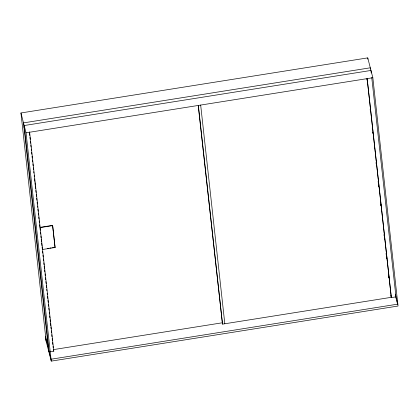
<?xml version="1.0" encoding="UTF-8"?>
<svg xmlns="http://www.w3.org/2000/svg" width="419" height="419" viewBox="0 0 419 419"><rect width="100%" height="100%" fill="white"/><g stroke="black" fill="none" stroke-linecap="round" stroke-linejoin="round"><path stroke-width="0.63" d="M46.158 341.276L20.95 112.968L367.746 57.88L372.842 77.725L398.05 306.032L51.254 361.12L45.823 339.956L45.399 336.148L48.29 347.393M20.95 112.968L26.046 132.807L372.842 77.725M39.894 227.376L52.611 225.359L55.093 247.503L42.382 249.52L42.094 246.948M39.962 227.643L52.679 225.621M42.314 249.258L42.843 249.174M47.289 248.467L48.578 248.263M49.866 248.058L51.16 247.854M52.448 247.65L55.025 247.236L55.093 247.503M222.28 322.792L53.391 349.619L53.8 351.206L50.332 351.756M198.229 105.667L222.505 324.133L391.278 297.328L367.128 78.615M390.807 295.474L391.346 297.59L395.971 296.856L371.747 77.499M395.295 294.211L397.841 304.131L51.045 359.219L48.499 349.294L23.495 122.887L370.291 67.805L370.433 69.072M395.819 297.354L396.301 299.213M396.615 300.454L397.573 304.173M23.92 126.695L24.595 129.34M371.25 72.985L370.972 70.45L24.176 125.532L49.175 351.939M367.746 57.88L367.887 59.184M367.196 78.882L391.346 297.59M370.37 109.359L370.511 110.658M372.449 128.177L372.591 129.476M374.528 147.001L374.67 148.3M376.246 162.577L376.388 163.876M378.326 181.396L378.467 182.694M380.4 200.219L380.546 201.513M380.834 204.111L380.976 205.41M384.202 234.614L384.343 235.913M386.276 253.432L386.423 254.731M386.711 257.329L386.852 258.628M388.355 272.256L388.502 273.555M388.785 276.147L388.932 277.446M366.803 78.83L366.95 80.129M370.171 109.333L370.317 110.632M372.25 128.156L372.397 129.455M372.68 132.048L372.826 133.347M376.047 162.551L376.194 163.85M378.127 181.369L378.273 182.668M378.556 185.266L378.703 186.565M380.635 204.084L380.777 205.383M384.003 234.588L384.15 235.887M384.433 238.484L384.579 239.778M386.082 253.411L386.224 254.705M386.512 257.303L386.653 258.602M388.591 276.126L388.732 277.42M200.67 105.059L224.82 323.767M198.355 105.426L222.505 324.133M52.611 225.359L55.025 247.236M29.581 131.849L53.8 351.206M40.035 228.287L40.245 230.214M40.46 232.147L40.674 234.08M40.889 236.007L41.099 237.94M41.24 239.228L41.528 241.8M41.67 243.088L41.952 245.66M29.529 133.493L29.744 135.431M29.959 137.374L30.173 139.318M30.388 141.261L30.603 143.204M30.817 145.147L31.032 147.09M31.242 149.033L31.388 150.327M31.603 152.27L31.818 154.213M32.033 156.156L32.247 158.094M32.462 160.037L32.672 161.98M32.886 163.923L33.101 165.866M33.316 167.81L33.53 169.753M33.745 171.696L33.892 172.989M34.175 175.577L34.316 176.876M34.531 178.813L34.819 181.406M34.96 182.7L35.248 185.292M35.39 186.586L35.605 188.529M35.819 190.472L36.034 192.415M36.249 194.353L36.463 196.296M36.678 198.239L36.893 200.182M37.108 202.126L37.322 204.069M37.537 206.012L37.679 207.305M37.893 209.249L38.108 211.192M38.323 213.135L38.538 215.078M38.752 217.016L38.967 218.959M39.182 220.902L39.396 222.845M39.611 224.788L39.826 226.731M42.529 251.201L42.738 253.144M42.953 255.087L43.167 257.025M43.382 258.968L43.597 260.911M43.812 262.854L44.026 264.798M44.168 266.091L44.456 268.684M44.597 269.977L44.812 271.921M45.027 273.864L45.242 275.807M45.456 277.745L45.671 279.688M45.886 281.631L46.1 283.574M46.315 285.517L46.53 287.46M46.745 289.403L46.886 290.697M47.174 293.29L47.316 294.583M47.53 296.526L47.745 298.469M47.96 300.407L48.175 302.35M48.389 304.294L48.604 306.237M48.819 308.18L49.033 310.123M49.248 312.066L49.463 314.009M49.678 315.947L49.892 317.89M50.107 319.833L50.317 321.776M50.463 323.07L50.746 325.663M50.893 326.956L51.108 328.899M51.322 330.842L51.537 332.786M51.747 334.729L51.961 336.666M52.176 338.61L52.391 340.553M52.605 342.496L52.82 344.439M53.035 346.382L53.182 347.676M26.046 132.807L51.254 361.12"/></g></svg>
